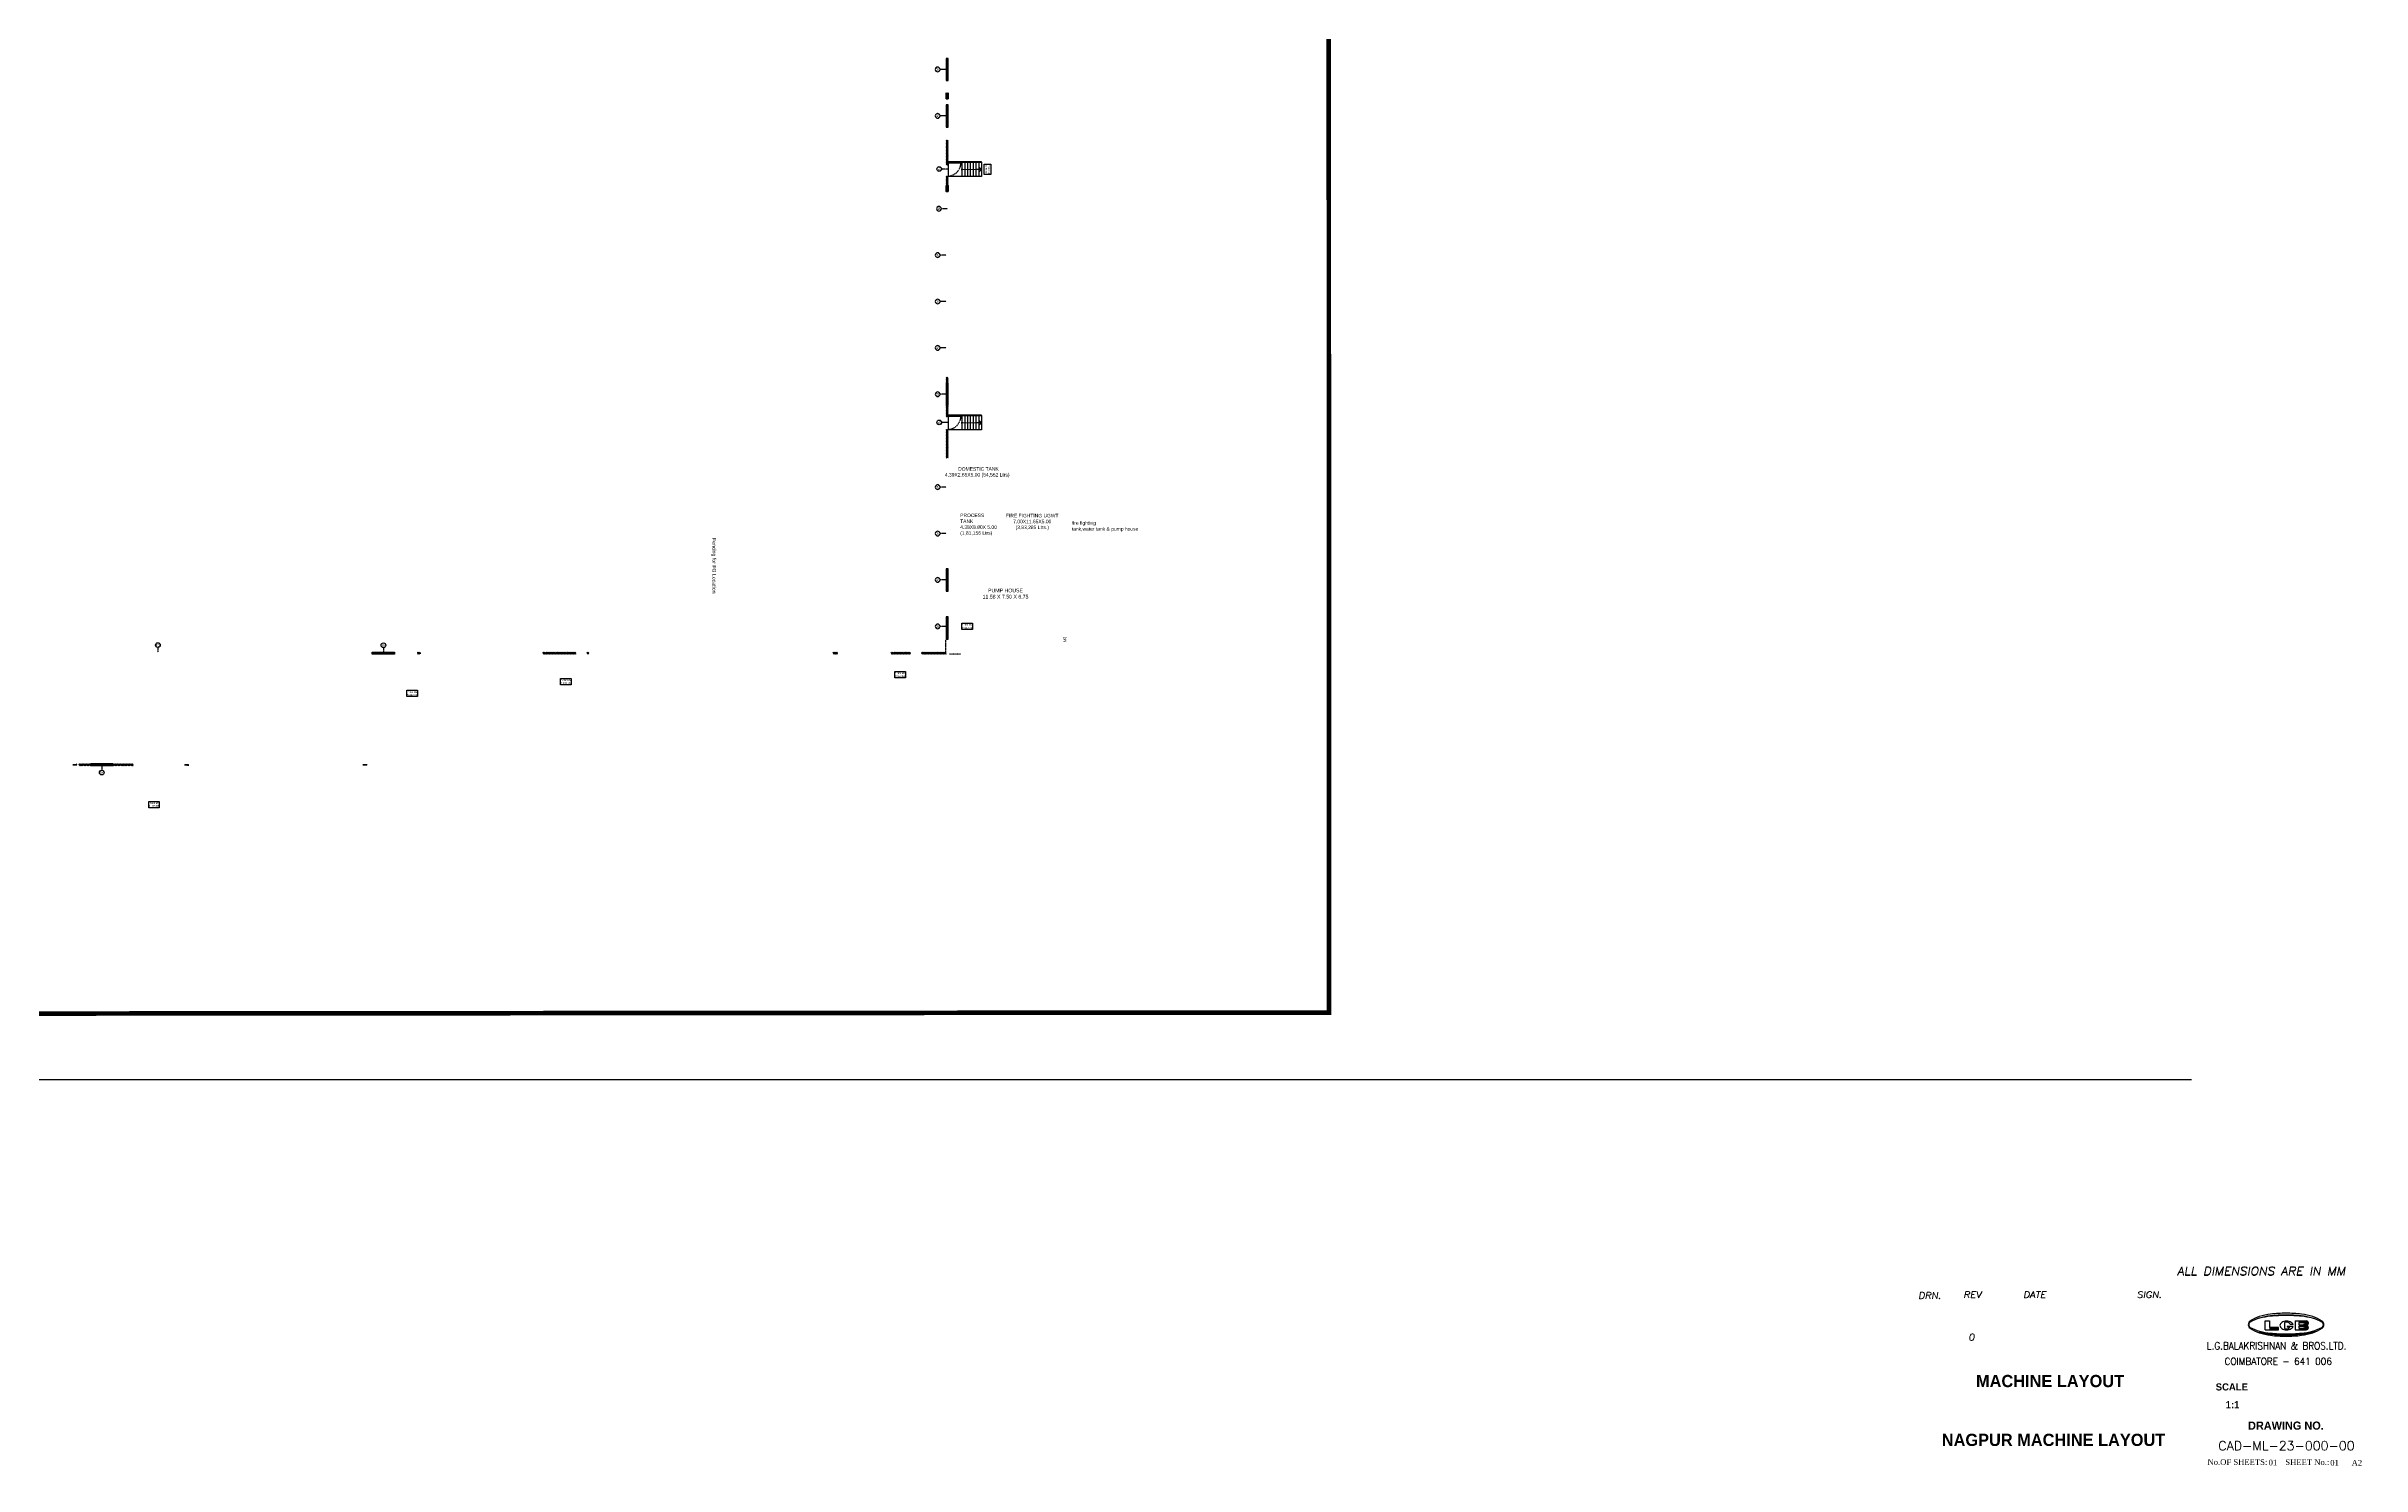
# Model space of a CAD drawing. Header units: feet. Extents: x -99009 to 3252343, y -11094690 to 9035152.
# Drawn here: x 1571732 to 1821144, y -1643787 to -1490836 of the extents above; entities that cross this region are included whole.
import ezdxf
from ezdxf.enums import TextEntityAlignment as Align

# ---------------------------------------------------------------- set-up
doc = ezdxf.new("R2010")
doc.units = ezdxf.units.FT
doc.linetypes.add('HIDDEN', pattern=[0.375, 0.25, -0.125])
doc.linetypes.add('HIDDEN2', pattern=[0.1875, 0.125, -0.0625])
for name, color, linetype in [('DOOR', 5, 'Continuous'), ('HATCH', 252, 'Continuous'), ('TEMPLATE', 3, 'Continuous'), ('TEXT', 30, 'Continuous'), ('TEXT DETAILS', 190, 'Continuous'), ('WALL DIMENSIONS', 40, 'Continuous'), ('WINDOW', 5, 'Continuous')]:
    doc.layers.add(name, color=color, linetype=linetype)
for name, color, linetype, lineweight in [('ELEVATION', 2, 'Continuous', 25), ('ELEVATION 1', 254, 'Continuous', 15), ('NAMEPLATE-LINE', 1, 'Continuous', 0), ('PLOT', 1, 'Continuous', 15), ('RCC', 3, 'Continuous', 40), ('ROAD', 134, 'Continuous', 0), ('WALL', 10, 'Continuous', 40)]:
    doc.layers.add(name, color=color, linetype=linetype, lineweight=lineweight)
doc.layers.add('HATCH RCC', color=7, linetype='Continuous', lineweight=15, true_color=0x4b4b4b)
doc.layers.add('HATCH WALL', color=7, linetype='Continuous', true_color=0x7d7d7d)
doc.styles.add('ARIAL', font='arial.ttf')
doc.styles.add('ARIAL NARROW', font='ARIALN.TTF')
doc.styles.add('CALIBRI', font='calibri.ttf', dxfattribs={"width": 0.8})
doc.styles.add('DUTCH801', font='dutchi.ttf')
doc.styles.add('ROMAND', font='romand', dxfattribs={"width": 0.9, "oblique": 15, "height": 3})
doc.styles.add('ROMANS', font='romans.shx', dxfattribs={"width": 0.75})
doc.styles.add('ROMANT', font='romant', dxfattribs={"height": 2.5})
doc.styles.get("Standard").update_dxf_attribs({"font": 'GOTHICB.TTF'})
doc.dimstyles.new('MERAKI 100', dxfattribs={"dimtxt": 1250, "dimasz": 500, "dimexe": 150, "dimexo": 0, "dimgap": 0, "dimtad": 0, "dimdec": 0, "dimzin": 0, "dimdsep": 46, "dimtxsty": 'CALIBRI', "dimblk": 'OPEN90', "dimcen": 0, "dimclrd": 8, "dimclre": 8, "dimclrt": 256, "dimadec": 0, "dimazin": 0, "dimtfac": 1, "dimtdec": 0, "dimtix": 1, "dimtofl": 0, "dimtmove": 0, "dimatfit": 0, "dimldrblk": 'OPEN90', "dimfxl": 1, "dimtolj": 1, "dimtzin": 0, "dimlwd": -1, "dimlwe": -1, "dimarcsym": 1})
pattern_1 = [(45, (1417594.09, -1429818.1), (-79.549513, 79.549513), []), (45, (1417647.13, -1429818.1), (-79.549513, 79.549513), [])]
pattern_2 = [(45, (2574394.73, -1578378.3), (-79.549513, 79.549513), []), (45, (2574447.76, -1578378.3), (-79.549513, 79.549513), [])]
pattern_3 = [(45, (2036625.61, -1491313.71), (-79.549513, 79.549513), []), (45, (2036678.64, -1491313.71), (-79.549513, 79.549513), [])]

# ---------------------------------------------------------------- blocks, each defined once
blk = doc.blocks.new('TEXT')
at = {"layer": 'TEXT DETAILS'}
blk.add_lwpolyline([(281123, 137706), (282246, 137706), (282246, 137015), (281123, 137015)], close=True, dxfattribs=at)
at = {"layer": 'TEXT DETAILS', "insert": (281684, 137360), "char_height": 180, "width": 1127.29, "attachment_point": 5, "style": 'ARIAL NARROW'}
blk.add_mtext('T=300 MM\\PR=150 MM', dxfattribs=at)
blk = doc.blocks.new('W-3')
for p, q in [((1200, 33), (-1200, 33)), ((1200, -33), (-1200, -33))]:
    blk.add_line(p, q)
blk.add_lwpolyline([(-1200, 100), (1200, 100), (1200, -100), (-1200, -100)], close=True)
blk = doc.blocks.new('W-1800 X 1500')
for p, q in [((223841, 228100), (221441, 228100)), ((223841, 228035), (221441, 228035))]:
    blk.add_line(p, q)
blk.add_lwpolyline([(221441, 228167), (223841, 228167), (223841, 227967), (221441, 227967)], close=True)
blk = doc.blocks.new('WS')
at = {"layer": 'TEXT DETAILS', "linetype": 'HIDDEN', "ltscale": 0.5}
blk.add_lwpolyline([(0, 0), (666, 0)], dxfattribs=at)
at = {"layer": 'TEXT DETAILS'}
blk.add_circle((919, 0), 253, dxfattribs=at)
at = {"layer": 'TEXT DETAILS', "insert": (919, 0), "char_height": 250, "width": 261.9, "attachment_point": 5, "rotation": 90, "style": 'CALIBRI'}
blk.add_mtext('W', dxfattribs=at)
blk = doc.blocks.new('WEAST')
at = {"layer": 'TEXT DETAILS', "linetype": 'HIDDEN', "ltscale": 0.5}
blk.add_lwpolyline([(0, 500), (0, 0)], dxfattribs=at)
at = {"layer": 'TEXT DETAILS'}
blk.add_circle((0, 753), 253, dxfattribs=at)
at = {"layer": 'TEXT DETAILS', "insert": (0, 753), "char_height": 250, "width": 261.9, "attachment_point": 5, "style": 'CALIBRI'}
blk.add_mtext('W', dxfattribs=at)
blk = doc.blocks.new('_Open90')
at = {"color": 0, "linetype": 'ByBlock', "lineweight": -2}
for p, q in [((0, 0), (-1, 0)), ((-0.5, 0.5), (0, 0)), ((0, 0), (-0.5, -0.5))]:
    blk.add_line(p, q, dxfattribs=at)
blk = doc.blocks.new('FDWEST')
at = {"layer": 'TEXT DETAILS', "linetype": 'HIDDEN', "ltscale": 0.5}
blk.add_lwpolyline([(0, 200), (0, -500)], dxfattribs=at)
at = {"layer": 'TEXT DETAILS'}
blk.add_circle((0, -753), 253, dxfattribs=at)
at = {"layer": 'TEXT DETAILS', "insert": (0, -753), "char_height": 250, "width": 261.9, "attachment_point": 5, "style": 'CALIBRI'}
blk.add_mtext('FD', dxfattribs=at)
blk = doc.blocks.new('DOOR 123')
blk.add_lwpolyline([(-1381, 0), (-1381, 1500, -0.4107369)], format="xyb")
at = {"linetype": 'HIDDEN2'}
blk.add_lwpolyline([(-1381, 1499, -0.404482), (69, 0)], format="xyb", dxfattribs=at)
blk = doc.blocks.new('RCC COLUMN')
at = {"layer": 'ROAD'}
h = blk.add_hatch(dxfattribs=at)
h.set_pattern_fill('AR-CONC', color=252, scale=10)
h.set_pattern_definition([(50, (-23146.816, 205572.735), (71.726018, -6.275213), [7.5, -82.5]), (355, (-23146.82, 205572.735), (-13.875133, 75.219213), [6, -66]), (100.451444, (-23140.84, 205572.21), (57.850885, 68.944), [6.37402, -70.11421]), (46.1842, (-23146.82, 205592.735), (106.724133, -16.551928), [11.25, -123.75]), (96.635635, (-23137.92, 205591.36), (93.466195, 97.41186), [9.561034, -105.171376]), (351.184164, (-23146.82, 205592.73), (93.466195, 97.41186), [9, -99]), (21, (-23136.816, 205587.735), (59.690705, -40.261889), [7.5, -82.5]), (326, (-23136.82, 205587.735), (24.331533, 72.515005), [6, -66]), (71.451445, (-23131.84, 205584.38), (84.022238, 32.253115), [6.37402, -70.11421]), (37.5, (-23146.816, 205572.735), (1.2159855, 33.2893854), [0, -65.2, 0, -67, 0, -66.25]), (7.5, (-23146.816, 205572.735), (26.306954, 39.441171), [0, -38.2, 0, -63.7, 0, -25.25]), (327.5, (-23169.116, 205572.735), (53.3822436, -2.2554872), [0, -25, 0, -78, 0, -103.5]), (317.5, (-23179.116, 205572.735), (58.318617, 10.010498), [0, -32.5, 0, -51.8, 0, -73.5])])
h.paths.add_polyline_path([(-100, -115), (100, -115), (100, 85), (-100, 85)])
at = {"layer": 'RCC'}
blk.add_lwpolyline([(-100, -115), (100, -115), (100, 85), (-100, 85)], close=True, dxfattribs=at)
blk = doc.blocks.new('BRICK HALF')
at = {"layer": 'NAMEPLATE-LINE'}
h = blk.add_hatch(dxfattribs=at)
h.set_pattern_fill('ANSI32', color=252, scale=300)
h.set_pattern_definition([(45, (612044.52, -48177.99), (-79.549513, 79.549513), []), (45, (612097.55, -48177.99), (-79.549513, 79.549513), [])])
h.paths.add_polyline_path([(0, 0), (450, 0), (450, -200), (0, -200)])
at = {"layer": 'WALL'}
blk.add_lwpolyline([(0, 0), (450, 0), (450, -200), (0, -200)], dxfattribs=at)
at = {"rotation": 180}
blk.add_blockref('RCC COLUMN', (550, -115), dxfattribs=at)
blk = doc.blocks.new('W')
at = {"layer": 'TEXT DETAILS', "linetype": 'HIDDEN', "ltscale": 0.5}
blk.add_lwpolyline([(0, 0), (0, -500)], dxfattribs=at)
at = {"layer": 'TEXT DETAILS'}
blk.add_circle((0, -753), 253, dxfattribs=at)
at = {"layer": 'TEXT DETAILS', "insert": (0, -753), "char_height": 250, "width": 261.9, "attachment_point": 5, "style": 'CALIBRI'}
blk.add_mtext('W', dxfattribs=at)
blk = doc.blocks.new('FDEAST')
at = {"layer": 'TEXT DETAILS', "linetype": 'HIDDEN', "ltscale": 0.5}
blk.add_lwpolyline([(0, 500), (0, 0)], dxfattribs=at)
at = {"layer": 'TEXT DETAILS'}
blk.add_circle((0, 753), 253, dxfattribs=at)
at = {"layer": 'TEXT DETAILS', "insert": (0, 753), "char_height": 250, "width": 261.9, "attachment_point": 5, "style": 'CALIBRI'}
blk.add_mtext('FD', dxfattribs=at)
blk = doc.blocks.new('*X1889')
at = {"color": 0}
for p, q in [((186.06, 50.4), (189.12, 50.4)), ((186.06, 49.2), (188.61, 49.2)), ((186.06, 48), (189.11, 48)), ((187.89, 49.6), (189.17, 49.6)), ((187.89, 48.8), (189.18, 48.8)), ((187.9, 50), (189.26, 50)), ((187.9, 48.4), (189.26, 48.4))]:
    blk.add_line(p, q, dxfattribs=at)
blk = doc.blocks.new('*X1890')
at = {"color": 0}
for p, q in [((176.11, 48.4), (179.11, 48.4)), ((176.11, 48), (179.11, 48))]:
    blk.add_line(p, q, dxfattribs=at)
blk = doc.blocks.new('SD')
at = {"layer": 'ELEVATION'}
for points in [[(338430, 41255), (338394, 41255), (338394, 44855), (338430, 44855)], [(339930, 43355), (339980, 43355), (339980, 44855), (339930, 44855)], [(339930, 41255), (339980, 41255), (339980, 43355), (339930, 43355)]]:
    blk.add_lwpolyline(points, close=True, dxfattribs=at)
for points in [[(339930, 43355), (338394, 43355)], [(339930, 44855), (338430, 44855)], [(339930, 43055), (338430, 43055)], [(339930, 42755), (338430, 42755)], [(339930, 42455), (338430, 42455)], [(339980, 44855), (339980, 41255)], [(339930, 42155), (338430, 42155)], [(339930, 41855), (338430, 41855)], [(339930, 41555), (338430, 41555)], [(339930, 41255), (338430, 41255)]]:
    blk.add_lwpolyline(points, dxfattribs=at)
at = {"layer": 'ELEVATION 1'}
blk.add_circle((339162, 43355), 67.1, dxfattribs=at)
at = {"rotation": 180}
blk.add_blockref('FDWEST', (339205, 45055), dxfattribs=at)
at = {"layer": 'DOOR', "rotation": 180}
blk.add_blockref('DOOR 123', (338499, 44955), dxfattribs=at)
at = {"layer": 'ELEVATION 1'}
blk.add_leader([(339162, 41255), (339162, 43355)], dimstyle='MERAKI 100', override={"dimtxt": 50, "dimasz": 500, "dimgap": 0, "dimtad": 0}, dxfattribs=at)

msp = doc.modelspace()

# ---------------------------------------------------------------- hatches: boundary and pattern name
at = {"layer": 'HATCH'}
h = msp.add_hatch(dxfattribs=at)
h.set_pattern_fill('ANSI31', color=256, scale=100, angle=135)
h.set_pattern_definition([(270, (1958500.61, -1493116.064), (12.5, -5e-15), [])])
h.paths.add_polyline_path([(1574581.09425, -1568202.09856), (1575031.09425, -1568202.09856), (1575031.09425, -1568177.09856), (1574581.09425, -1568177.09856)])
h = msp.add_hatch(dxfattribs=at)
h.set_pattern_fill('ANSI31', color=256, scale=100, angle=45)
h.set_pattern_definition([(270, (1964750.61, -1493116.064), (12.5, -5e-15), [])])
h.paths.add_polyline_path([(1587081.09425, -1568202.09856), (1586631.09425, -1568202.09856), (1586631.09425, -1568177.09856), (1587081.09425, -1568177.09856)])
h = msp.add_hatch(dxfattribs=at)
h.set_pattern_fill('ANSI31', color=256, scale=100, angle=135)
h.set_pattern_definition([(270, (1989750.61, -1493116.064), (12.5, -5e-15), [])])
h.paths.add_polyline_path([(1605831.09426, -1568202.09856), (1606281.09426, -1568202.09856), (1606281.09426, -1568177.09856), (1605831.09426, -1568177.09856)])
at = {"layer": 'HATCH RCC'}
h = msp.add_hatch(dxfattribs=at)
h.set_pattern_fill('ANSI31', color=252, scale=100, angle=45)
h.set_pattern_definition([(90, (2036625.61, -1491313.714), (-12.5, 3e-15), [])])
h.paths.add_polyline_path([(1611928.16362, -1556176.09856), (1612081.26413, -1556176.09856), (1612081.26413, -1556151.09856), (1611928.16362, -1556151.09856)])
h = msp.add_hatch(dxfattribs=at)
h.set_pattern_fill('AR-CONC', color=252, scale=10)
h.set_pattern_definition([(50, (2036625.61, -1491313.714), (71.726018, -6.2752135), [7.5, -82.5]), (355, (2036625.61, -1491313.714), (-13.875133, 75.219213), [6, -66]), (100.451444, (2036631.59, -1491314.24), (57.850885, 68.943999), [6.374019, -70.114211]), (46.1842, (2036625.61, -1491293.714), (106.724133, -16.551928), [11.25, -123.75]), (96.635635, (2036634.5, -1491295.09), (93.466195, 97.41186), [9.561034, -105.171376]), (351.184164, (2036625.61, -1491293.71), (93.466195, 97.41186), [9, -99]), (21, (2036635.61, -1491298.714), (59.690705, -40.261889), [7.5, -82.5]), (326, (2036635.61, -1491298.714), (24.331533, 72.515005), [6, -66]), (71.451445, (2036640.585, -1491302.07), (84.022238, 32.253115), [6.374019, -70.114211]), (37.5, (2036625.61, -1491313.714), (1.2159855, 33.2893854), [0, -65.2, 0, -67, 0, -66.25]), (7.5, (2036625.61, -1491313.714), (26.3069537, 39.4411712), [0, -38.2, 0, -63.7, 0, -25.25]), (327.5, (2036603.31, -1491313.714), (53.3822436, -2.2554872), [0, -25, 0, -78, 0, -103.5]), (317.5, (2036593.31, -1491313.714), (58.318617, 10.010498), [0, -32.5, 0, -51.8, 0, -73.5])])
h.paths.add_polyline_path([(1611928.16362, -1556326.09856), (1612081.26413, -1556326.09856), (1612081.26413, -1556176.09856), (1611928.16362, -1556176.09856)])
at = {"layer": 'HATCH WALL'}
h = msp.add_hatch(dxfattribs=at)
h.set_pattern_fill('ANSI32', color=252, scale=300)
h.set_pattern_definition(pattern_3)
h.paths.add_polyline_path([(1668868.17919, -1500936.2889), (1668668.17919, -1500936.2889), (1668668.17919, -1503634.14015), (1668868.17919, -1503634.14015)])
h = msp.add_hatch(dxfattribs=at)
h.set_pattern_fill('ANSI32', color=252, scale=300)
h.set_pattern_definition([(45, (1417451.18, -1431670.67), (-79.549513, 79.549513), []), (45, (1417504.21, -1431670.67), (-79.549513, 79.549513), [])])
h.paths.add_polyline_path([(1668868.17919, -1505836.09856), (1668868.17919, -1504834.14015), (1668668.17919, -1504834.14015), (1668668.17919, -1505836.09856)])
h = msp.add_hatch(dxfattribs=at)
h.set_pattern_fill('ANSI32', color=252, scale=300)
h.set_pattern_definition([(45, (2036625.61, -1491313.71), (-79.549513, 79.549513), []), (45, (2036678.64, -1491313.71), (-79.549513, 79.549513), [])])
h.paths.add_polyline_path([(1668868.17919, -1534159.4119), (1668868.24787, -1532136.33855), (1668668.24787, -1532136.33855), (1668668.17919, -1534159.4119)])
h.paths.add_polyline_path([(1668868.17919, -1529536.09856), (1668868.17919, -1530736.09856), (1668668.17919, -1530736.09856), (1668668.17919, -1529536.09856)])
h.paths.add_polyline_path([(1668868.17919, -1534159.4119), (1668668.17919, -1534159.4119), (1668668.17919, -1535186.07809), (1668868.17919, -1535186.07809)])
h.paths.add_polyline_path([(1668868.17919, -1527136.07809), (1668668.17919, -1527136.07809), (1668668.17919, -1526485.92868), (1668868.17919, -1526485.92868)])
h = msp.add_hatch(dxfattribs=at)
h.set_pattern_fill('ANSI32', color=256, scale=300)
h.set_pattern_definition(pattern_3)
h.paths.add_polyline_path([(1611728.17919, -1556326.09856), (1611928.16362, -1556326.09856), (1611928.16362, -1556126.09856), (1611728.17919, -1556126.09856)])
h = msp.add_hatch(dxfattribs=at)
h.set_pattern_fill('ANSI32', color=256, scale=300)
h.set_pattern_definition(pattern_3)
h.paths.add_polyline_path([(1625231.25996, -1556126.09856), (1628781.09842, -1556126.09856), (1628781.09842, -1556326.09856), (1625231.25996, -1556326.09856)])
h.paths.add_polyline_path([(1629981.09842, -1556326.09856), (1630181.09842, -1556326.09856), (1630181.09842, -1556126.05761), (1629981.09842, -1556126.05761)])
h = msp.add_hatch(dxfattribs=at)
h.set_pattern_fill('ANSI32', color=256, scale=300, style=0)
h.set_pattern_definition(pattern_1)
h.paths.add_polyline_path([(1656956.09425, -1556326.09856), (1656481.17503, -1556326.09856), (1656481.17503, -1556126.09856), (1656956.09425, -1556126.09856)])
h = msp.add_hatch(dxfattribs=at)
h.set_pattern_fill('ANSI32', color=252, scale=300)
h.set_pattern_definition(pattern_1)
h.paths.add_polyline_path([(1662731.17503, -1556326.07809), (1664811.09425, -1556326.09856), (1664811.09425, -1556126.09856), (1662731.17503, -1556126.07809)])
h.paths.add_polyline_path([(1666011.09425, -1556126.09856), (1666011.09425, -1556326.09856), (1668668.17919, -1556326.09856), (1668668.17919, -1556126.09856)])
h = msp.add_hatch(dxfattribs=at)
h.set_pattern_fill('ANSI32', color=256, scale=300, angle=360, style=0)
h.set_pattern_definition(pattern_2)
h.paths.add_polyline_path([(1576506.09425, -1568152.09856), (1575231.09425, -1568152.09856), (1575231.09425, -1568352.09856), (1576506.09425, -1568352.09856)])
h = msp.add_hatch(dxfattribs=at)
h.set_pattern_fill('ANSI32', color=256, scale=300, angle=360, style=0)
h.set_pattern_definition(pattern_2)
h.paths.add_polyline_path([(1581071.09425, -1568152.09856), (1578906.09425, -1568152.09856), (1578906.09425, -1568352.09856), (1581071.09425, -1568352.09856)])
at = {"layer": 'WALL DIMENSIONS'}
h = msp.add_hatch(dxfattribs=at)
h.set_pattern_fill('AR-CONC', color=252, scale=10, angle=180)
h.set_pattern_definition([(230, (2008152.2, -1494702.57), (-71.726018, 6.2752135), [7.5, -82.5]), (175, (2008152.2, -1494702.57), (13.875133, -75.219213), [6, -66]), (280.451444, (2008146.22, -1494702.05), (-57.850885, -68.943999), [6.374019, -70.114211]), (226.1842, (2008152.2, -1494722.57), (-106.724133, 16.551928), [11.25, -123.75]), (276.635635, (2008143.31, -1494721.19), (-93.466195, -97.41186), [9.561034, -105.171376]), (171.184164, (2008152.2, -1494722.57), (-93.466195, -97.41186), [9, -99]), (201, (2008142.2, -1494717.57), (-59.690705, 40.261889), [7.5, -82.5]), (146, (2008142.2, -1494717.57), (-24.331533, -72.515005), [6, -66]), (251.451445, (2008137.226, -1494714.22), (-84.022238, -32.253115), [6.374019, -70.114211]), (217.5, (2008152.2, -1494702.572), (-1.2159855, -33.2893854), [0, -65.2, 0, -67, 0, -66.25]), (187.5, (2008152.2, -1494702.572), (-26.3069537, -39.4411712), [0, -38.2, 0, -63.7, 0, -25.25]), (147.5, (2008174.5, -1494702.572), (-53.3822436, 2.2554872), [0, -25, 0, -78, 0, -103.5]), (137.5, (2008184.5, -1494702.57), (-58.318617, -10.010498), [0, -32.5, 0, -51.8, 0, -73.5])])
h.paths.add_polyline_path([(1575031.09425, -1568352.09856), (1574581.09425, -1568352.09856), (1574581.09425, -1568202.09856), (1575031.09425, -1568202.09856)])
h = msp.add_hatch(dxfattribs=at)
h.set_pattern_fill('AR-CONC', color=252, scale=10)
h.set_pattern_definition([(230, (2014402.2, -1494702.57), (-71.726018, 6.2752135), [7.5, -82.5]), (175, (2014402.2, -1494702.57), (13.875133, -75.219213), [6, -66]), (280.451444, (2014396.22, -1494702.05), (-57.850885, -68.943999), [6.374019, -70.114211]), (226.1842, (2014402.2, -1494722.57), (-106.724133, 16.551928), [11.25, -123.75]), (276.635635, (2014393.31, -1494721.19), (-93.466195, -97.41186), [9.561034, -105.171376]), (171.184164, (2014402.2, -1494722.57), (-93.466195, -97.41186), [9, -99]), (201, (2014392.2, -1494717.57), (-59.690705, 40.261889), [7.5, -82.5]), (146, (2014392.2, -1494717.57), (-24.331533, -72.515005), [6, -66]), (251.451445, (2014387.226, -1494714.22), (-84.022238, -32.253115), [6.374019, -70.114211]), (217.5, (2014402.2, -1494702.572), (-1.2159855, -33.2893854), [0, -65.2, 0, -67, 0, -66.25]), (187.5, (2014402.2, -1494702.572), (-26.3069537, -39.4411712), [0, -38.2, 0, -63.7, 0, -25.25]), (147.5, (2014424.5, -1494702.572), (-53.3822436, 2.2554872), [0, -25, 0, -78, 0, -103.5]), (137.5, (2014434.5, -1494702.57), (-58.318617, -10.010498), [0, -32.5, 0, -51.8, 0, -73.5])])
h.paths.add_polyline_path([(1586631.09425, -1568352.09856), (1587081.09425, -1568352.09856), (1587081.09425, -1568202.09856), (1586631.09425, -1568202.09856)])
h = msp.add_hatch(dxfattribs=at)
h.set_pattern_fill('AR-CONC', color=252, scale=10, angle=180)
h.set_pattern_definition([(230, (2039402.2, -1494702.57), (-71.726018, 6.2752135), [7.5, -82.5]), (175, (2039402.2, -1494702.57), (13.875133, -75.219213), [6, -66]), (280.451444, (2039396.22, -1494702.05), (-57.850885, -68.943999), [6.374019, -70.114211]), (226.1842, (2039402.2, -1494722.57), (-106.724133, 16.551928), [11.25, -123.75]), (276.635635, (2039393.31, -1494721.19), (-93.466195, -97.41186), [9.561034, -105.171376]), (171.184164, (2039402.2, -1494722.57), (-93.466195, -97.41186), [9, -99]), (201, (2039392.2, -1494717.57), (-59.690705, 40.261889), [7.5, -82.5]), (146, (2039392.2, -1494717.57), (-24.331533, -72.515005), [6, -66]), (251.451445, (2039387.226, -1494714.22), (-84.022238, -32.253115), [6.374019, -70.114211]), (217.5, (2039402.2, -1494702.572), (-1.2159855, -33.2893854), [0, -65.2, 0, -67, 0, -66.25]), (187.5, (2039402.2, -1494702.572), (-26.3069537, -39.4411712), [0, -38.2, 0, -63.7, 0, -25.25]), (147.5, (2039424.5, -1494702.572), (-53.3822436, 2.2554872), [0, -25, 0, -78, 0, -103.5]), (137.5, (2039434.5, -1494702.57), (-58.318617, -10.010498), [0, -32.5, 0, -51.8, 0, -73.5])])
h.paths.add_polyline_path([(1606281.09426, -1568352.09856), (1605831.09426, -1568352.09856), (1605831.09426, -1568202.09856), (1606281.09426, -1568202.09856)])

# ---------------------------------------------------------------- linework, layer by layer
at = {"layer": 'PLOT', "const_width": 500}
msp.add_lwpolyline([(1385552.03095, -1410237.9506), (1709868.29656, -1410122.49889), (1709898.29337, -1594953.12954), (1385552.03095, -1595214.29738), (1385552.03095, -1410237.9506)], dxfattribs=at)
at = {"layer": 'TEMPLATE'}
msp.add_line((1316830.078, -1602159.26375), (1802805.48087, -1602159.26375), dxfattribs=at)
at = {"layer": 'TEXT'}
for p, q in [((1810736.30532, -1628190.16836), (1811214.15385, -1628190.16836)), ((1810736.30533, -1629145.86541), (1810736.30532, -1628190.16836)), ((1811214.15385, -1628190.16836), (1811214.15385, -1628891.01286)), ((1812812.14735, -1628486.21101), (1812812.14735, -1628868.48983)), ((1813753.49167, -1628581.78071), (1813424.92522, -1628581.78071)), ((1813970.95345, -1628187.05715), (1815165.57477, -1628187.05714)), ((1813970.95345, -1628187.05715), (1813970.95346, -1629142.7542)), ((1814382.56642, -1628353.54978), (1814867.91916, -1628353.54977)), ((1814382.56642, -1628353.54978), (1814382.56642, -1628594.22056)), ((1814382.56642, -1628594.22056), (1814867.91916, -1628594.22055)), ((1810736.30533, -1629145.86541), (1812169.85091, -1629145.8654)), ((1812169.85091, -1628891.01285), (1811214.15385, -1628891.01286)), ((1812169.85091, -1629145.8654), (1812169.85091, -1628891.01285)), ((1813130.71304, -1628772.92012), (1813130.71304, -1628869.23548)), ((1813753.49167, -1628772.92012), (1813130.71304, -1628772.92012)), ((1813386.28723, -1628869.23547), (1813130.71304, -1628869.23548)), ((1813970.95346, -1629142.7542), (1815165.57478, -1629142.75419)), ((1814382.56642, -1628738.909), (1814867.91916, -1628738.909)), ((1814382.56642, -1628738.909), (1814382.56642, -1628979.57979)), ((1814382.56642, -1628979.57979), (1814867.91917, -1628979.57978))]:
    msp.add_line(p, q, dxfattribs=at)
for points in [[(1809114.13508, -1628967.59548, 0.0847609994), (1810117.48, -1629470.411, 0.0425349659), (1811325.32634, -1629728.38742, 0.0313611427), (1812995.80165, -1629833.26659, 0.0313611427), (1814666.27696, -1629728.38739, 0.0425349659), (1815874.1233, -1629470.41095, 0.0847609994), (1816877.46821, -1628967.59542, 0.2386625499), (1817066.36316, -1628594.40001, 0.2386625499), (1816877.4682, -1628221.2046, 0.0847609994), (1815874.12329, -1627718.38908, 0.0425349659), (1814666.27694, -1627460.41265, 0.0313611427), (1812995.80163, -1627355.53349, 0.0313611427), (1811325.32633, -1627460.41268, 0.0425349659), (1810117.47998, -1627718.38912, 0.0847609994), (1809114.13508, -1628221.20466, 0.5061556474), (1809114.13511, -1628967.59549)], [(1816106.81006, -1627967.82057, 0.0207732892), (1815830.14222, -1627879.00614, 0.038856418), (1814632.86736, -1627646.99697, 0.0569289541), (1811308.31114, -1627646.99699, 0.038856418), (1810111.03629, -1627879.00618, 0.0055310374), (1810036.65526, -1627900.4064, 0.2509300862)], [(1813753.49167, -1628581.78071, 0.0645432696), (1813718.8454, -1628505.64254, 0.1071181112), (1813557.90651, -1628339.46048, 0.0798124862), (1813336.26523, -1628238.15557, 0.1355349585), (1812765.87799, -1628238.15557, 0.0798124862), (1812544.23671, -1628339.46049, 0.1071181112), (1812383.29782, -1628505.64255, 0.1398891526), (1812334.29882, -1628677.35042, 0.1398891526)], [(1810061.8762, -1629361.8219, 0.0055310374), (1810136.25723, -1629383.22212, 0.038856418), (1811333.53208, -1629615.23129, 0.0569287902), (1814658.08831, -1629615.23126, 0.038856418), (1815855.36316, -1629383.22207, 0.0207732892), (1816132.031, -1629294.40764, 0.2509300862)], [(1812334.29882, -1628677.35042, 0.1398891526), (1812383.29782, -1628849.05829, 0.1071181112), (1812544.23672, -1629015.24035, 0.0798124862), (1812765.878, -1629116.54527, 0.1355347921), (1813336.26524, -1629116.54526, 0.0798124862), (1813557.90652, -1629015.24035, 0.1071181112), (1813718.84541, -1628849.05828, 0.0645432696), (1813753.49167, -1628772.92012, 0.1398891526)]]:
    msp.add_lwpolyline(points, format="xyb", dxfattribs=at)
msp.add_lwpolyline([(1808978.34301, -1628594.64154, 0.2642898725), (1809139.81823, -1628878.79224, 0.0739706468), (1810155.03191, -1629295.62102, 0.0350311358), (1811341.96787, -1629501.67642, 0.0254695135), (1812995.8102, -1629585.97621, 0.0254695135), (1814649.65252, -1629501.6764, 0.0350311358), (1815836.58848, -1629295.62098, 0.0739706468), (1816851.80216, -1628878.79218, 0.5682732431), (1816851.80215, -1628310.49077, 0.0739706468), (1815836.58847, -1627893.66199, 0.0350311358), (1814649.6525, -1627687.60659, 0.0254695135), (1812995.81018, -1627603.3068, 0.0254695135), (1811341.96786, -1627687.60661, 0.0350311358), (1810155.0319, -1627893.66203, 0.0739706468), (1809139.81822, -1628310.49083, 0.2642898725)], format="xyb", close=True, dxfattribs=at)
for centre, radius, start, end in [((1812971.43019, -1628486.21101), 159.28284, 103.25732495, 180.0000004268), ((1813072.02069, -1628667.44463), 363.15275, 13.1870544769, 112.1836568408), ((1814867.91916, -1628473.88516), 120.33539, 270.0000004002, 90.0000004002), ((1815165.57477, -1628425.98141), 238.92426, 270.0000004002, 90.0000004002), ((1812971.43019, -1628868.48983), 159.28284, 180.0000004268, 256.7426759271), ((1813072.02069, -1628687.2562), 363.15275, 247.816344052, 329.9265722019), ((1812971.43019, -1628868.48983), 159.28284, 359.7317815203, 0.000000427), ((1814867.91916, -1628859.24439), 120.33539, 270.0000004002, 90.0000004002), ((1815165.57477, -1628903.82993), 238.92426, 270.0000004002, 90.0000004002)]:
    msp.add_arc(centre, radius, start, end, dxfattribs=at)
at = {"layer": 'WALL DIMENSIONS', "color": 9, "linetype": 'HIDDEN', "true_color": 0xb8b8b8}
for points in [[(1668614.07346, -1556126.09856), (1668614.07346, -1554760.58926)], [(1670208.20304, -1556326.09856), (1669011.09425, -1556326.09856)]]:
    msp.add_lwpolyline(points, dxfattribs=at)
at = {"layer": 'WINDOW'}
for p, q in [((1668734.95583, -1497136.2889), (1668734.95583, -1498855.75783)), ((1668799.95583, -1497136.2889), (1668799.95583, -1498855.75783))]:
    msp.add_line(p, q, dxfattribs=at)
msp.add_lwpolyline([(1668867.45583, -1498855.75783), (1668867.45583, -1497136.2889), (1668667.45583, -1497136.2889), (1668667.45583, -1498855.75783)], dxfattribs=at)

# ---------------------------------------------------------------- block references
at = {"xscale": -1}
for p in [(1668667.45583, -1493336.09856), (1668667.45583, -1493336.09856), (1668668.09425, -1493336.09856), (1668667.54077, -1498336.2889), (1668668.17919, -1498336.2889), (1668811.09425, -1508336.09856), (1668668.17919, -1513336.09856), (1668668.09425, -1518336.09856), (1668668.09425, -1523336.09856), (1668668.17919, -1528336.09856), (1668668.17919, -1538336.09856), (1668668.17919, -1543336.09856), (1668668.17919, -1548336.09856), (1668668.17919, -1553348.18071)]:
    msp.add_blockref('WS', p, dxfattribs=at)
at = {"rotation": 270}
msp.add_blockref('TEXT', (1535760.19389, -1222410.71206), dxfattribs=at)
for name, p in [('TEXT', (1389245.34033, -1690699.74766)), ('FDEAST', (1583750.54781, -1556121.09805)), ('WEAST', (1608047.05266, -1556126.06169)), ('TEXT', (1382024.06928, -1695912.25987)), ('TEXT', (1329461.91993, -1697929.97039)), ('TEXT', (1346012.11088, -1696656.33361)), ('W', (1577706.09425, -1568352.11903)), ('TEXT', (1301661.37659, -1709902.92237))]:
    msp.add_blockref(name, p)
at = {"layer": 'HATCH', "rotation": 89.99999999999999}
for p in [(1713722.71945, -1843263.99987), (1713722.80439, -1870565.95827)]:
    msp.add_blockref('SD', p, dxfattribs=at)
at = {"layer": 'HATCH WALL', "color": 252, "rotation": 270}
for p in [(1668867.45583, -1495836.09856), (1668868.09425, -1495836.09856), (1668868.17919, -1505835.92868)]:
    msp.add_blockref('BRICK HALF', p, dxfattribs=at)
at = {"layer": 'TEXT', "xscale": 318.5656843480468, "yscale": 318.5656843480468, "zscale": 318.5656843480468, "rotation": 4.450973802543471e-07}
for name, p in [('*X1889', (1755111.30664, -1644340.43636)), ('*X1890', (1755111.30664, -1644374.10262))]:
    msp.add_blockref(name, p, dxfattribs=at)
at = {"layer": 'WINDOW', "xscale": -1, "rotation": 270}
for p in [(1668767.45583, -1493336.09856), (1668768.09425, -1493336.09856), (1668768.09425, -1498336.2889), (1668768.17919, -1528336.09856), (1668768.17919, -1548336.09856), (1668768.17919, -1553531.09856)]:
    msp.add_blockref('W-3', p, dxfattribs=at)
at = {"layer": 'WINDOW', "rotation": 180}
msp.add_blockref('W-1800 X 1500', (1830687.59645, -1328158.74327), dxfattribs=at)
at = {"layer": 'WINDOW', "xscale": -1}
msp.add_blockref('W-3', (1577706.09425, -1568252.09856), dxfattribs=at)

# ---------------------------------------------------------------- texts
at = {"layer": 'TEXT', "style": 'ROMANS', "oblique": 10, "width": 1.1}
for p in [(1810313.9655, -1622836.35625), (1810313.96991, -1622796.51041)]:
    msp.add_text('ALL DIMENSIONS ARE IN MM', height=878.2737745, rotation=0.0000004269, dxfattribs=at).set_placement(p, align=Align.MIDDLE)
for s, p in [('DRN.', (1774603.23553, -1625441.92925)), ('REV', (1779200.14805, -1625356.49507)), ('DATE', (1785899.34805, -1625356.49507)), ('SIGN.', (1798254.35125, -1625356.49502)), ('0', (1779104.23356, -1629927.81278))]:
    msp.add_text(s, height=702.61902, rotation=0.0000004269, dxfattribs=at).set_placement(p, align=Align.MIDDLE_CENTER)
at = {"layer": 'TEXT', "style": 'ROMAND', "width": 0.9}
for s, p in [('L.G.BALAKRISHNAN & BROS.LTD.', (1804462.77931, -1631488.05057)), ('COIMBATORE - 641 006', (1806376.2586, -1633159.66926))]:
    msp.add_text(s, height=776.2649309, rotation=0.0000004269, dxfattribs=at).set_placement(p, align=Align.BOTTOM_LEFT)
at = {"layer": 'TEXT', "ltscale": 8}
for s, height, p in [(' MACHINE LAYOUT', 1317.4106617, (1787328.63783, -1634662.38449)), ('SCALE', 765.674573, (1807153.9515, -1635298.20918)), ('NAGPUR MACHINE LAYOUT', 1317.4106617, (1787950.74253, -1641002.08235)), ('DRAWING NO.', 878.2737745, (1812983.12912, -1639464.64455))]:
    msp.add_text(s, height=height, rotation=0.0000004269, dxfattribs=at).set_placement(p, align=Align.MIDDLE_CENTER)
msp.add_text('1:1', height=765.674573, rotation=0.0000004269, dxfattribs=at).set_placement((1807229.00249, -1637211.03601), align=Align.MIDDLE)
at = {"layer": 'TEXT', "ltscale": 8, "style": 'DUTCH801'}
for s, height, p in [('No.OF SHEETS:', 614.7916421, (1804533.22603, -1643699.48856)), ('01', 614.791642, (1811120.27548, -1643749.47642)), ('SHEET No.:', 614.791642, (1812911.92386, -1643711.15128)), ('01', 614.791642, (1817757.58432, -1643777.60474)), ('A2', 614.791642, (1820060.83154, -1643777.60473))]:
    msp.add_text(s, height=height, rotation=0.0000004269, dxfattribs=at).set_placement(p)
at = {"layer": 'TEXT', "style": 'ROMANT'}
msp.add_text('CAD-ML-23-000-00', height=992.4493652, rotation=0.0000004269, dxfattribs=at).set_placement((1813041.59572, -1641632.06206), align=Align.MIDDLE_CENTER)
at = {"layer": 'TEXT', "style": 'ARIAL'}
for s, insert, char_height, width, attachment_point in [('{\\W9.929259; }  DOMESTIC TANK\\P{\\W2.199909; }4.39X2.65X5.00 (54,552 Ltrs) \\P\\P{\\W8.40788;   } ', (1668200.81183, -1537381.71664), 380, 7587.9461155, 4), ('PROCESS \\PTANK\\P4.38X8.80X 5.00\\P(1,81,156 Ltrs)\\P{\\W8.25893;  } ', (1670173.91536, -1542704.77094), 380, 5019.9215299, 4), ('FIRE FIGHTING UGWT\\P7.00X11.65X5.00\\P(3,83,285 Ltrs.)', (1677936.50794, -1542976.99238), 380, 6304.8150536, 8), ('\\pt4.58217E+006;fire fighting \\Ptank,water tank & pump house', (1682196.06208, -1542582.20094), 380, 7587.9461155, 4), ('PUMP HOUSE\\P11.58 X 7.50 X 6.75', (1675058.91431, -1550346.9016), 400, 5885.6420964, 8)]:
    msp.add_mtext(s, dxfattribs=dict(at, insert=insert, char_height=char_height, width=width, attachment_point=attachment_point))
at = {"layer": 'TEXT', "attachment_point": 8, "rotation": 270, "style": 'ARIAL'}
for s, insert, char_height, width in [('{Fencing for FG Location}', (1643354.37516, -1546810.38091), 400, 11033.713402), ('DN ', (1681292.39906, -1554759.00473), 300, 1067.1214188)]:
    msp.add_mtext(s, dxfattribs=dict(at, insert=insert, char_height=char_height, width=width))

doc.saveas('drawing.dxf')
